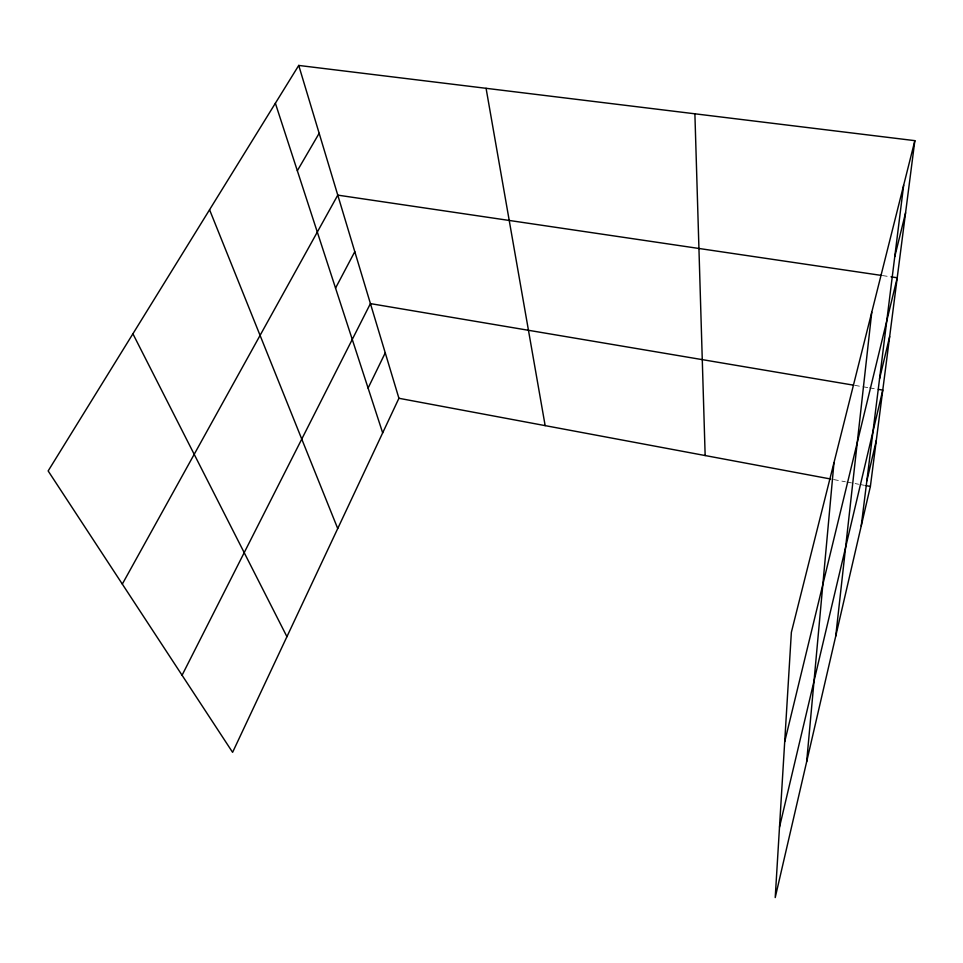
<?xml version="1.0" encoding="UTF-8"?>
<svg xmlns="http://www.w3.org/2000/svg" width="963" height="963" viewBox="0 0 963 963"><rect width="100%" height="100%" fill="white"/><g stroke="black" fill="none" stroke-linecap="round" stroke-linejoin="round"><path stroke-width="0.72" stroke-dasharray="4.82 3.61" d="M882.373 275.562L891.281 276.887M854.65 385.356L867.976 387.608M869.457 387.848L876.86 389.1M833.597 479.562L845.37 481.765M846.838 482.042L858.611 484.233M860.091 484.509L864.497 485.34"/><path stroke-width="1.44" d="M806.657 761.769L833.97 462.661M835.74 636.122L871.756 312.229M861.223 526.015L903.655 185.245M914.85 140.658L791.369 632.306L775.215 897.564L870.383 486.435L914.85 140.658L298.735 65.436L48.15 470.943L232.601 752.332L398.923 398.285L298.735 65.436M866.844 480.898L876.306 440.416M779.512 827.121L882.77 390.099L878.34 389.353M879.544 378.844L889.656 336.581M784.713 741.691L897.227 277.765L891.281 276.887M894.759 256.676L905.581 212.787M368.083 388.089L385.248 352.855M182.067 675.256L370.418 303.61L853.17 385.104M335.545 288.093L354.793 251.68M122.313 584.096L337.772 195.128L880.892 275.346M297.338 170.716L319.162 133.303M398.923 398.285L830.648 479.008M865.978 485.617L870.383 486.435M132.906 333.788L286.926 636.675M209.561 209.741L337.724 528.543M275.37 103.234L382.672 432.869M486.074 88.307L545.154 425.622M694.889 113.803L705.157 455.547"/></g></svg>
